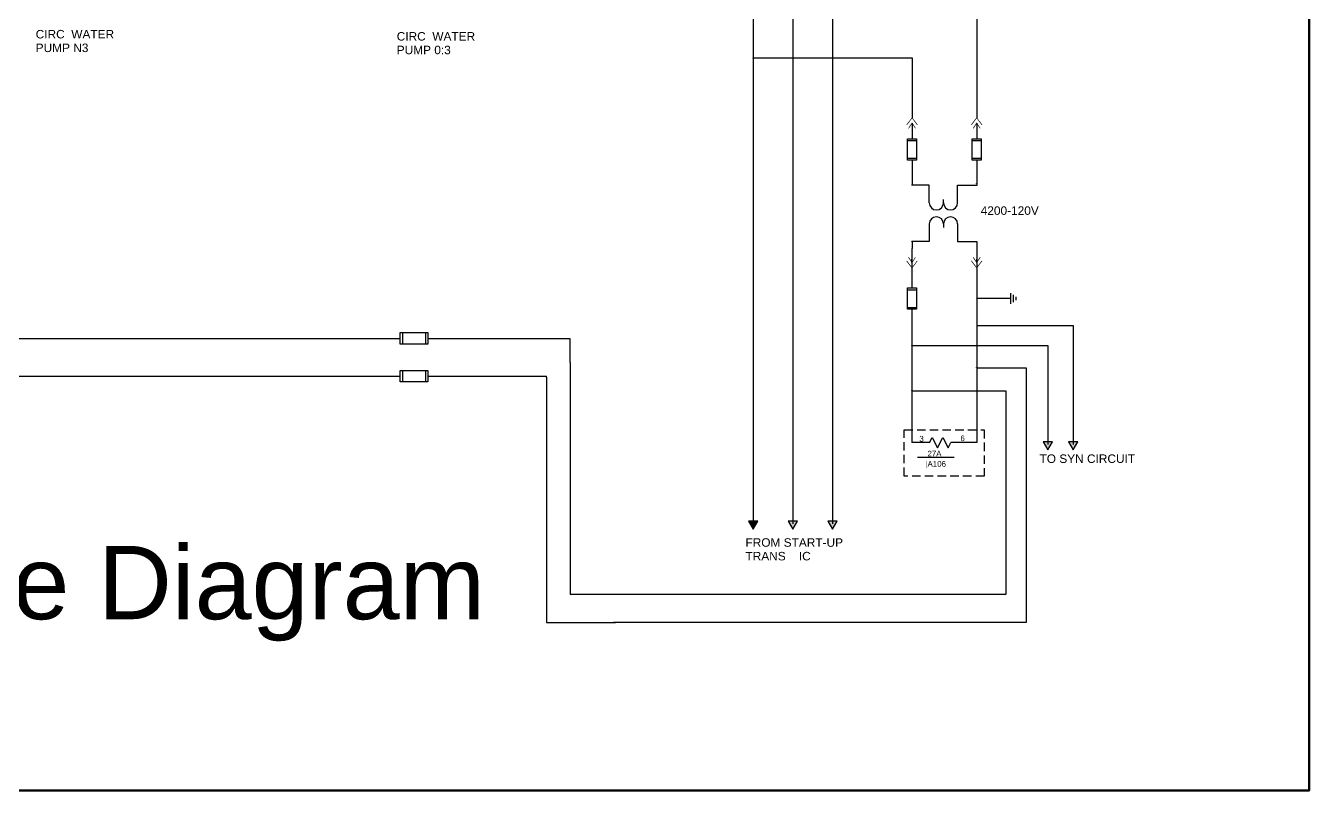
# Model space of a CAD drawing. Header units: millimetres. Extents: x -77 to 460, y -253 to 95.
# Drawn here: x 232.8 to 459.6, y -252.6 to -117.5 of the extents above; entities that cross this region are included whole.
import ezdxf
from ezdxf.enums import TextEntityAlignment as Align

# ---------------------------------------------------------------- set-up
doc = ezdxf.new("R2010")
doc.units = ezdxf.units.MM
doc.header["$LTSCALE"] = 6
doc.header["$MEASUREMENT"] = 0
doc.linetypes.add('HIDDEN', pattern=[0.375, 0.25, -0.125])
for name, color, linetype in [('HIDDEN', 7, 'HIDDEN'), ('SYMS', 7, 'Continuous'), ('WIRES', 7, 'Continuous')]:
    doc.layers.add(name, color=color, linetype=linetype)
doc.styles.get("Standard").update_dxf_attribs({"font": 'arial.ttf'})
doc.styles.add('WD', font='romans.shx')

# ---------------------------------------------------------------- blocks, each defined once
blk = doc.blocks.new('WDDOT')
for radius in [0.03, 0.0187, 0.00929]:
    blk.add_circle((0, 0), radius)
blk = doc.blocks.new('VFU0')
for p, q in [((-0.078, -0.188), (-0.078, 0.188)), ((-0.078, 0.188), (0.078, 0.188)), ((-0.078, 0.156), (0.078, 0.156)), ((0.078, 0.188), (0.078, -0.188)), ((-0.078, -0.156), (0.078, -0.156)), ((0.078, -0.188), (-0.078, -0.188))]:
    blk.add_line(p, q)
at = {"linetype": 'Continuous', "style": 'WD', "width": 0.7, "flags": 8}
blk.add_attdef('TERM01', text='', height=0.1, dxfattribs=at).set_placement((-0.055, 0.207), align=Align.RIGHT)
at = {"style": 'WD', "width": 0.7}
for tag, p in [('INST', (0.188, 0.234)), ('LOC', (0.188, 0.078)), ('DESC1', (0.18, -0.134)), ('DESC2', (0.188, -0.297)), ('DESC3', (0.188, -0.453))]:
    blk.add_attdef(tag, p, '', height=0.125, dxfattribs=at)
blk.add_attdef('RATING1', text='', height=0.0938, rotation=90, dxfattribs=at).set_placement((0, 0), align=Align.MIDDLE_CENTER)
at = {"color": 7, "style": 'WD', "flags": 1}
for tag, p in [('X2TERM01', (0, 0.188)), ('X8TERM02', (0, -0.188))]:
    blk.add_attdef(tag, p, '', height=0.01, dxfattribs=at)
at = {"linetype": 'Continuous', "style": 'WD', "width": 0.7, "flags": 8}
blk.add_attdef('TERM02', text='', height=0.1, dxfattribs=at).set_placement((-0.041, -0.213), align=Align.TOP_RIGHT)
at = {"linetype": 'Continuous', "style": 'WD', "flags": 9}
for tag, p in [('ASSYCODE', (-0.078, -0.105)), ('MFG', (-0.08, -0.088)), ('CAT', (-0.08, -0.073))]:
    blk.add_attdef(tag, text='', height=0.01, dxfattribs=at).set_placement(p, align=Align.RIGHT)
at = {"style": 'WD', "flags": 9}
blk.add_attdef('FAMILY', text='', height=0.01, dxfattribs=at).set_placement((-0.08, -0.036), align=Align.RIGHT)
blk = doc.blocks.new('VC01PJ_1-')
blk.add_line((0, -0.031), (0, -0.094))
for points in [[(-0.094, -0.062, 0.0125, 0.0125, 0), (0, 0.062, 0.0125, 0.0125, 0), (0.094, -0.062, 0, 0, 0)], [(0.062, -0.125, 0.0125, 0.0125, 0), (0, -0.031, 0.0125, 0.0125, 0), (-0.062, -0.125, 0, 0, 0)]]:
    blk.add_lwpolyline(points, format="xyseb")
at = {"linetype": 'Continuous', "style": 'WD', "width": 0.85, "flags": 8}
blk.add_attdef('TERM01', text='', height=0.125, dxfattribs=at).set_placement((-0.055, 0.113), align=Align.RIGHT)
at = {"style": 'WD', "width": 0.85}
for tag, p in [('INST', (0.219, 0.25)), ('TAG1', (0.221, -0.092)), ('LOC', (0.219, 0.078)), ('DESC1', (0.219, -0.266)), ('DESC2', (0.219, -0.438)), ('DESC3', (0.219, -0.609))]:
    blk.add_attdef(tag, p, '', height=0.125, dxfattribs=at)
at = {"style": 'WD'}
for tag, p, height, flags in [('FAMILY', (-0.132, 0.064), 0.01, 9), ('X2TERM01', (0, 0.062), 0.0125, 1), ('X2TERMDESC01', (0.026, 0.042), 0.01, 1), ('X8TERM02', (0, -0.094), 0.0125, 1), ('X8TERMDESC02', (0.013, -0.115), 0.01, 1)]:
    blk.add_attdef(tag, p, '', height=height, dxfattribs=dict(at, flags=flags))
at = {"linetype": 'Continuous', "style": 'WD', "flags": 9}
for tag, p in [('MFG', (-0.109, 0)), ('CAT', (-0.107, 0.019)), ('ASSYCODE', (-0.109, -0.014))]:
    blk.add_attdef(tag, text='', height=0.01, dxfattribs=at).set_placement(p, align=Align.CENTER)
at = {"linetype": 'Continuous', "style": 'WD', "width": 0.85, "flags": 8}
blk.add_attdef('TERM02', text='', height=0.125, dxfattribs=at).set_placement((-0.041, -0.151), align=Align.TOP_RIGHT)
at = {"color": 7, "style": 'WD', "flags": 1}
blk.add_attdef('WDTYPE', (-0.237, -0.081), '', height=0.01, dxfattribs=at)
at = {"style": 'WD', "flags": 9}
blk.add_attdef('WDBLKNAM', text='', height=0.01, dxfattribs=at).set_placement((-0.16, -0.106), align=Align.RIGHT)
at = {"style": 'WD'}
for tag, p in [('X4LINK', (-0.125, -0.062)), ('X1LINK', (0.125, -0.062))]:
    blk.add_attdef(tag, p, '', height=0.01, dxfattribs=at)
blk = doc.blocks.new('HC01PJ_1-')
blk.add_line((0.031, 0), (0.094, 0))
for points in [[(0.062, -0.094, 0.0125, 0.0125, 0), (-0.063, 0, 0.0125, 0.0125, 0), (0.062, 0.094, 0, 0, 0)], [(0.125, 0.062, 0.0125, 0.0125, 0), (0.031, 0, 0.0125, 0.0125, 0), (0.125, -0.063, 0, 0, 0)]]:
    blk.add_lwpolyline(points, format="xyseb")
at = {"style": 'WD', "width": 0.85}
for tag, p in [('INST', (-0.012, 0.467)), ('TAG1', (-0.01, 0.125)), ('LOC', (-0.012, 0.295)), ('DESC1', (-0.01, -0.344)), ('DESC2', (-0.01, -0.516)), ('DESC3', (-0.01, -0.687))]:
    blk.add_attdef(tag, text='', height=0.125, dxfattribs=at).set_placement(p, align=Align.CENTER)
at = {"style": 'WD', "flags": 9}
blk.add_attdef('WDTYPE', text='', height=0.01, dxfattribs=at).set_placement((-0.221, 0.075), align=Align.RIGHT)
at = {"style": 'WD'}
for tag, p, flags in [('X4TERMDESC01', (-0.094, 0.031), 1), ('X1TERMDESC02', (0.125, 0.031), 1), ('FAMILY', (0.206, 0.131), 9)]:
    blk.add_attdef(tag, p, '', height=0.01, dxfattribs=dict(at, flags=flags))
at = {"color": 7, "style": 'WD', "flags": 1}
for tag, p in [('X4TERM01', (-0.063, 0)), ('X1TERM02', (0.094, 0))]:
    blk.add_attdef(tag, p, '', height=0.0125, dxfattribs=at)
at = {"style": 'WD'}
for tag, p in [('X2LINK', (0, 0.094)), ('X8LINK', (0, -0.094))]:
    blk.add_attdef(tag, p, '', height=0.01, dxfattribs=at)
at = {"linetype": 'Continuous', "style": 'WD', "flags": 9}
for tag, p in [('ASSYCODE', (0.219, 0.062)), ('MFG', (0.228, 0.089)), ('CAT', (0.23, 0.108))]:
    blk.add_attdef(tag, text='', height=0.01, dxfattribs=at).set_placement(p, align=Align.CENTER)
at = {"linetype": 'Continuous', "style": 'WD', "flags": 8}
blk.add_attdef('TERM01', text='', height=0.125, dxfattribs=at).set_placement((-0.104, -0.031), align=Align.TOP_RIGHT)
blk.add_attdef('TERM02', text='', height=0.125, dxfattribs=at).set_placement((0.146, -0.031), align=Align.TOP_LEFT)
blk = doc.blocks.new('HGND2')
for p, q in [((0.125, 0), (0, 0)), ((0.125, 0.09375), (0.125, -0.09375)), ((0.171875, 0.0625), (0.171875, -0.0625)), ((0.21875, 0.03125), (0.21875, -0.03125))]:
    blk.add_line(p, q)
at = {"style": 'WD', "width": 0.8}
for tag, p in [('INST', (0.25, 0.3125)), ('TAG1', (0.25, 0)), ('LOC', (0.25, 0.15625)), ('DESC1', (0.25, -0.15625)), ('DESC2', (0.25, -0.3125))]:
    blk.add_attdef(tag, text='', height=0.125, dxfattribs=at).set_placement(p, align=Align.MIDDLE_LEFT)
at = {"style": 'WD', "flags": 1}
for tag in ['ASSYCODE', 'CAT', 'X4TERM01', 'MFG', 'FAMILY']:
    blk.add_attdef(tag, (0, 0), '', height=0.01, dxfattribs=at)
blk = doc.blocks.new('HRE1')
for p, q in [((-0.125, 0), (-0.094, 0.062)), ((-0.094, 0.062), (-0.031, -0.062)), ((-0.031, -0.062), (0.031, 0.062)), ((0.031, 0.062), (0.094, -0.062)), ((0.094, -0.062), (0.125, 0))]:
    blk.add_line(p, q)
at = {"style": 'WD'}
for tag, width, p in [('INST', 0.7, (0, 0.888)), ('LOC', 0.7, (0, 0.719)), ('DESC1', 0.7, (0, 0.562)), ('DESC2', 0.7, (0, 0.406)), ('RATING1', 0.9, (0.006, 0.094))]:
    blk.add_attdef(tag, text='', height=0.125, dxfattribs=dict(at, width=width)).set_placement(p, align=Align.CENTER)
blk.add_attdef('TAG1', text='', height=0.125, dxfattribs=at).set_placement((0, 0.25), align=Align.CENTER)
for tag, p, height, flags in [('FAMILY', (0.205, 0.152), 0.01, 9), ('X4TERM01', (-0.125, 0), 0.0125, 1), ('X1TERM02', (0.125, 0), 0.0125, 1)]:
    blk.add_attdef(tag, p, '', height=height, dxfattribs=dict(at, flags=flags))
at = {"linetype": 'Continuous', "style": 'WD', "flags": 9}
for tag, p in [('ASSYCODE', (0.219, 0.062)), ('MFG', (0.228, 0.089)), ('CAT', (0.23, 0.108))]:
    blk.add_attdef(tag, text='', height=0.01, dxfattribs=at).set_placement(p, align=Align.CENTER)
at = {"linetype": 'Continuous', "style": 'WD', "flags": 8}
blk.add_attdef('TERM01', text='', height=0.125, dxfattribs=at).set_placement((-0.219, -0.031), align=Align.TOP_RIGHT)
blk.add_attdef('TERM02', text='', height=0.125, dxfattribs=at).set_placement((0.219, -0.031), align=Align.TOP_LEFT)
at = {"style": 'WD', "width": 0.9}
blk.add_attdef('RATING2', text='', height=0.125, dxfattribs=at).set_placement((0.006, -0.188), align=Align.TOP_CENTER)
blk = doc.blocks.new('HT0_05')
blk.add_lwpolyline([(0.081, -0.063), (0, 0.078), (-0.081, -0.063)], close=True)
at = {"style": 'WD', "flags": 1}
for tag, p in [('X4TERM01', (-0.045, 0)), ('X2TERM01', (0, 0.078)), ('X1TERM01', (0.045, 0)), ('X8TERM01', (0, -0.063))]:
    blk.add_attdef(tag, p, '', height=0.01, dxfattribs=at)
blk = doc.blocks.new('HFU0')
for p, q in [((-0.188, -0.078), (-0.188, 0.078)), ((-0.188, 0.078), (0.188, 0.078)), ((-0.156, 0.078), (-0.156, -0.078)), ((0.156, 0.078), (0.156, -0.078)), ((0.188, 0.078), (0.188, -0.078)), ((0.188, -0.078), (-0.188, -0.078))]:
    blk.add_line(p, q)
at = {"style": 'WD', "width": 0.7}
for tag, p in [('INST', (0, 0.328)), ('LOC', (0, 0.172)), ('DESC1', (0.007, -0.262)), ('DESC2', (0.007, -0.419)), ('DESC3', (0, -0.578))]:
    blk.add_attdef(tag, text='', height=0.125, dxfattribs=at).set_placement(p, align=Align.CENTER)
at = {"style": 'WD', "flags": 1}
for tag, p in [('X4TERM01', (-0.188, 0)), ('X1TERM02', (0.188, 0))]:
    blk.add_attdef(tag, p, '', height=0.01, dxfattribs=at)
at = {"style": 'WD', "width": 0.7}
blk.add_attdef('RATING1', text='', height=0.0938, dxfattribs=at).set_placement((0, 0), align=Align.MIDDLE_CENTER)
at = {"linetype": 'Continuous', "style": 'WD', "flags": 9}
for tag, p in [('ASSYCODE', (0.156, 0.118)), ('MFG', (0.156, 0.083)), ('CAT', (0.156, 0.102))]:
    blk.add_attdef(tag, text='', height=0.01, dxfattribs=at).set_placement(p, align=Align.CENTER)
at = {"linetype": 'Continuous', "style": 'WD', "width": 0.7, "flags": 8}
blk.add_attdef('TERM01', text='', height=0.1, dxfattribs=at).set_placement((-0.25, -0.016), align=Align.TOP_RIGHT)
blk.add_attdef('TERM02', text='', height=0.1, dxfattribs=at).set_placement((0.25, -0.016), align=Align.TOP_LEFT)

msp = doc.modelspace()

# ---------------------------------------------------------------- hatches: boundary and pattern name
h = msp.add_hatch(color=256)
h.dxf.hatch_style = 1
h.paths.add_polyline_path([(376.16, -204.98), (374.54, -204.98), (375.35, -206.39)])
h.paths.add_polyline_path([(368.35, -206.39), (369.16, -204.98), (367.54, -204.98)])
h.paths.add_polyline_path([(413.38, -192.39), (414.19, -190.98), (412.56, -190.98)])
h.paths.add_polyline_path([(417.88, -192.39), (418.69, -190.98), (417.06, -190.98)])
h = msp.add_hatch(color=256)
h.dxf.hatch_style = 1
h.paths.add_polyline_path([(362.17, -204.98), (360.54, -204.98), (361.35, -206.39)])

# ---------------------------------------------------------------- linework, layer by layer
for p, q in [((392.45, -148.77), (392.45, -145.65)), ((397.45, -148.77), (397.45, -145.65)), ((394.95, -148.77), (394.95, -148.14)), ((392.45, -152.49), (392.45, -155.61)), ((394.95, -152.49), (394.95, -153.12)), ((397.45, -152.49), (397.45, -155.61)), ((329.01, -176.97), (329.01, -172.7)), ((130.5, -179.38), (298.99, -179.38)), ((303.87, -179.38), (324.83, -179.38)), ((324.83, -179.54), (324.83, -179.38)), ((389.39, -181.97), (389.39, -191.12)), ((390.34, -193.69), (396.84, -193.69)), ((409.58, -212.36), (409.58, -222.91)), ((337.62, -217.98), (329.01, -217.98)), ((409.57, -222.91), (409.58, -222.91))]:
    msp.add_line(p, q)
at = {"color": 5, "lineweight": 70}
msp.add_lwpolyline([(-76.5, 95.06), (459.57, 95.06), (459.57, -252.56), (-76.5, -252.56)], close=True, dxfattribs=at)
for centre, start, end in [((393.7, -148.77), 180, 0), ((396.2, -148.77), 180, 0), ((393.7, -152.49), 0, 180), ((396.2, -152.49), 0, 180)]:
    msp.add_arc(centre, 1.25, start, end)
at = {"layer": 'HIDDEN'}
msp.add_lwpolyline([(388.03, -188.87), (402.15, -188.87), (402.15, -197.03), (388.03, -197.03)], close=True, dxfattribs=at)
at = {"layer": 'WIRES'}
for p, q in [((361.35, -70), (361.35, -174.5)), ((368.35, -70), (368.35, -174.5)), ((375.35, -70), (375.35, -174.5)), ((400.82, -113.58), (400.82, -133.74)), ((361.35, -123.16), (368.3, -123.16)), ((368.4, -123.16), (375.3, -123.16)), ((375.4, -123.16), (389.4, -123.16)), ((389.4, -123.16), (389.4, -133.74)), ((389.4, -135.3), (389.4, -137.43)), ((400.82, -135.3), (400.82, -137.43)), ((389.4, -141.18), (389.4, -145.6)), ((400.82, -141.18), (400.82, -145.68)), ((389.35, -145.65), (389.33, -145.65)), ((392.45, -145.65), (389.45, -145.65)), ((397.45, -145.65), (400.82, -145.65)), ((389.4, -155.58), (389.4, -156.8)), ((392.45, -155.61), (389.4, -155.61)), ((397.45, -155.61), (400.82, -155.61)), ((400.82, -155.58), (400.82, -157.05)), ((389.39, -156.8), (389.39, -163.78)), ((400.82, -157.05), (400.82, -181.39)), ((389.39, -167.53), (389.39, -181.97)), ((405.55, -165.66), (400.82, -165.66)), ((400.89, -170.45), (413.38, -170.45)), ((413.38, -170.45), (417.88, -170.45)), ((417.88, -170.45), (417.88, -191.45)), ((129.47, -172.7), (298.99, -172.7)), ((303.87, -172.7), (328.98, -172.7)), ((361.35, -174.5), (361.35, -205.53)), ((368.35, -174.5), (368.35, -205.45)), ((375.35, -174.5), (375.35, -205.45)), ((389.39, -173.95), (400.79, -173.95)), ((400.89, -173.95), (413.38, -173.95)), ((413.38, -173.95), (413.38, -191.45)), ((329.01, -176.97), (329.01, -217.98)), ((400.82, -177.9), (409.58, -177.9)), ((409.58, -177.9), (409.58, -212.36)), ((324.83, -179.54), (324.83, -222.91)), ((400.82, -181.36), (400.82, -191.12)), ((389.39, -181.97), (400.77, -181.97)), ((400.87, -181.97), (405.97, -181.97)), ((405.97, -181.97), (405.97, -212.6)), ((392.48, -191.12), (389.37, -191.12)), ((400.82, -191.12), (396.23, -191.12)), ((405.96, -212.6), (405.96, -217.98)), ((405.96, -217.98), (337.62, -217.98)), ((324.83, -222.91), (337, -222.91)), ((409.57, -222.91), (336.64, -222.91))]:
    msp.add_line(p, q, dxfattribs=at)
for centre in [(368.35, -123.16), (375.35, -123.16), (389.4, -145.65), (400.84, -170.45), (400.84, -173.95), (400.82, -181.97)]:
    msp.add_arc(centre, 0.05, 0, 180, dxfattribs=at)

# ---------------------------------------------------------------- block references
at = {"layer": 'SYMS'}
for p in [(361.35, -123.16), (400.82, -145.33), (400.82, -145.65), (389.4, -155.61), (400.82, -155.61), (400.82, -165.66), (389.39, -173.95), (400.82, -177.9), (389.39, -181.97)]:
    msp.add_blockref('WDDOT', p, dxfattribs=at)
for name, p, xscale, yscale, zscale in [('VC01PJ_1-', (389.4, -134.36), 10, 10, 10), ('VC01PJ_1-', (400.82, -134.36), 10, 10, 10), ('VFU0', (389.4, -139.31), 10, 10, 10), ('VFU0', (400.82, -139.31), 10, 10, 10), ('VFU0', (389.39, -165.66), 10, 10, 10), ('HGND2', (405.55, -165.66), 10, 10, 10), ('HFU0', (301.43, -172.7), 13, 13, 13), ('HFU0', (301.43, -179.38), 13, 13, 13), ('HRE1', (394.35, -191.12), 15, 15, 15)]:
    msp.add_blockref(name, p, dxfattribs=dict(at, xscale=xscale, yscale=yscale, zscale=zscale))
at = {"layer": 'SYMS', "xscale": 10, "yscale": 10, "zscale": 10}
for name, p, rotation in [('HC01PJ_1-', (389.39, -159.62), 90), ('HC01PJ_1-', (400.82, -159.62), 90), ('HT0_05', (413.51, -191.37), 300.0000000000001), ('HT0_05', (418.01, -191.37), 300.0000000000001), ('HT0_05', (361.49, -205.37), 300.0000000000001), ('HT0_05', (368.49, -205.37), 300.0000000000001), ('HT0_05', (375.49, -205.37), 300.0000000000001)]:
    msp.add_blockref(name, p, dxfattribs=dict(at, rotation=rotation))

# ---------------------------------------------------------------- texts
for s, height, p in [('CIRC  WATER', 1.5, (234.61, -119.71)), ('CIRC  WATER ', 1.5, (298.38, -120.09)), ('PUMP N3', 1.5, (234.61, -122.12)), ('PUMP 0:3', 1.5, (298.38, -122.5)), ('4200-120V', 1.5, (401.53, -150.88)), ('3', 1, (390.69, -190.94)), ('6', 1, (397.95, -190.86)), ('27A', 1, (392.12, -193.56)), ('|A106', 1, (391.77, -195.38)), ('TO SYN CIRCUIT ', 1.5, (411.92, -194.71)), ('FROM START-UP', 1.5, (359.98, -209.52)), ('4.16 kV Bus Three-Line Diagram', 12.9527, (50.49, -222.32)), ('TRANS    IC', 1.5, (359.98, -211.93))]:
    msp.add_text(s, height=height).set_placement(p)

doc.saveas('drawing.dxf')
